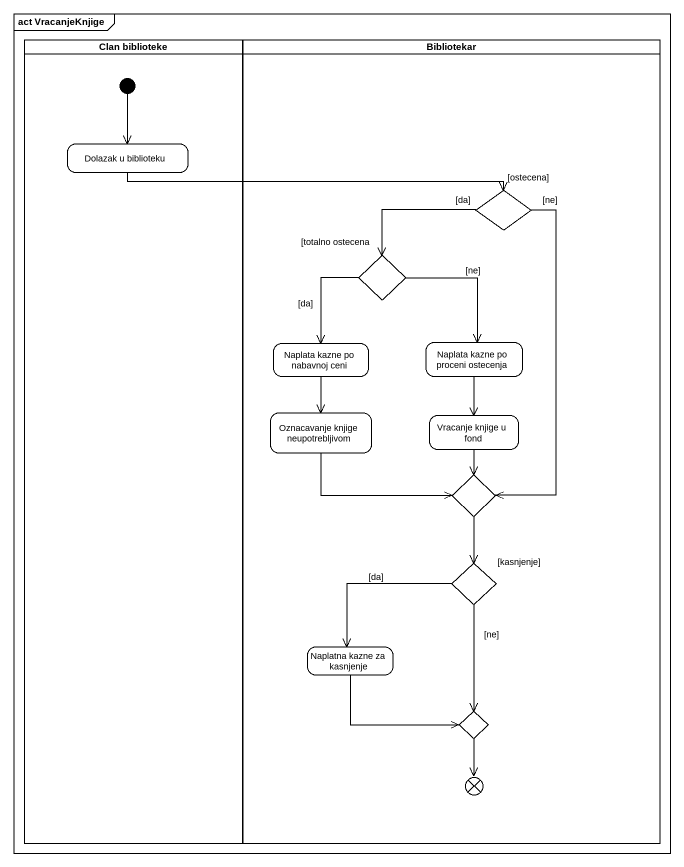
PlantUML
@startuml
mainframe act VracanjeKnjige
hide empty description
state "Clan biblioteke" as Clan_biblioteke <<partition>> {
  state "Dolazak u biblioteku" as Dolazak_u_biblioteku
  [*] --> Dolazak_u_biblioteku
}
state Bibliotekar <<partition>> {
  state choice1 <<choice>>
  state "[totalno ostecena" as totalno_ostecena <<choice>>
  state "Naplata kazne po nabavnoj ceni" as Naplata_kazne_po_nabavnoj
  state "Naplata kazne po proceni ostecenja" as Naplata_kazne_po_proceni
  state "Oznacavanje knjige neupotrebljivom" as Oznacavanje_knjige
  state "Vracanje knjige u fond" as Vracanje_knjige_u_fond
  state choice2 <<choice>>
  state "[kasnjenje]" as kasnjenje <<choice>>
  state "Naplatna kazne za kasnjenje" as Naplatna_kazne_za_kasnjenje
  state choice3 <<choice>>
  state flowfinal1 <<end>>
}
Dolazak_u_biblioteku -right-> choice1 : [ostecena]
choice1 -left-> totalno_ostecena : [da]
choice1 --> choice2 : [ne]
totalno_ostecena --> Naplata_kazne_po_nabavnoj : [da]
totalno_ostecena --> Naplata_kazne_po_proceni : [ne]
Naplata_kazne_po_nabavnoj --> Oznacavanje_knjige
Naplata_kazne_po_proceni --> Vracanje_knjige_u_fond
Oznacavanje_knjige -right-> choice2
Vracanje_knjige_u_fond --> choice2
choice2 --> kasnjenje
kasnjenje --> Naplatna_kazne_za_kasnjenje : [da]
kasnjenje --> choice3 : [ne]
Naplatna_kazne_za_kasnjenje -right-> choice3
choice3 --> flowfinal1
@enduml
